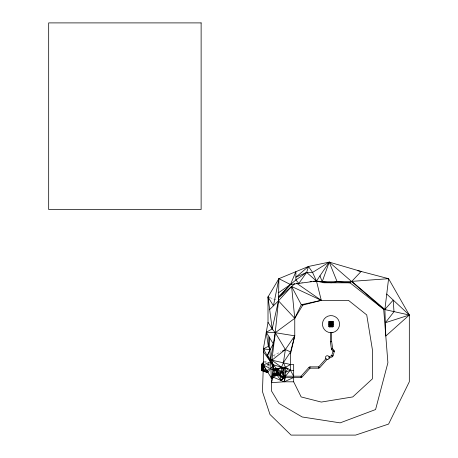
<?xml version="1.0" encoding="UTF-8"?>
<svg xmlns="http://www.w3.org/2000/svg" width="458" height="458" viewBox="0 0 458 458"><rect width="100%" height="100%" fill="white"/><g stroke="black" fill="none" stroke-linecap="round" stroke-linejoin="round"><path stroke-width="0.34" stroke-dasharray="2.29 1.72" d="M267.598 365.633L268.016 363.354L269.791 365.524M267.844 369.583L268.703 368.581M268.016 369.806L268.961 368.913M273.197 355.643L281.12 351.675M266.648 364.574L268.016 364.305L269.59 366.486M301.564 282.265L302.984 282.151M264.73 361.597L266.625 362.026M273.867 355.826L275.206 356.187M269.974 297.683L277.17 300.351M264.655 361.723L265.777 362.267M264.455 361.866L265.176 362.696M268.016 363.354L269.705 366.371M268.525 362.455L269.665 364.86M268.016 364.305L269.304 367.03"/><path stroke-width="0.69" d="M267.649 355.419L267.146 355.631L270.037 349.729L268.342 346.357L269.104 336.928C270.111 354.927 271.525 372.841 271.422 390.834L278.991 403.406L302.177 416.98L340.145 422.866L375.577 409.549L387.903 362.753L383.695 309.322L329.228 262.108L308.503 266.464L278.893 278.682L268.01 296.956L268.01 322.34L263.373 348.824L263.373 365.015L262.445 391.573L269.962 414.438L291.065 435.1L355.62 435.1L388.59 424.074L409.32 381.749L409.32 315.03L388.59 278.682L361.127 271.457L329.228 262.108L312.556 272.418L306.648 272.418L295.891 277.199L308.503 266.464L312.556 272.418L316.467 281.057L321.298 300.356L348.475 300.356L366.732 314.927L372.354 349.414L372.354 378.903L352.746 396.931L321.298 402.067L301.158 396.931L293.675 381.812L293.675 364.516L290.544 364.516L270.523 359.845L267.649 355.419L270.037 349.729L273.306 343.889L266.275 332.239L272.201 328.907L278.475 300.837L278.893 278.682L290.458 284.527L316.467 281.057L331.163 282.781L337.134 281.733L351.778 281.372L388.59 278.682L384.892 309.442L385.796 336.035L409.32 315.03L386.741 294.065M281.538 371.358L276.964 369.056L270.529 361.728L263.373 365.015L271.634 378.463L273.157 370.035L273.403 365.89L271.875 360.257L275.258 332.708L278.475 300.837L278.556 296.744L290.458 284.527L295.891 279.964L306.648 272.418L308.503 266.464M269.659 309.539L278.475 300.837L291.609 286.479L301.301 304.707L302.767 305.125L321.298 300.356L291.609 286.479L294.763 318.327L294.763 335.829L290.544 351.927L290.355 370.127L293.675 376.201M263.682 361.912L261.61 364.225L263.224 365.261L262.995 369.074L261.61 370.654L266.951 372.377L267.89 371.335M274.457 340.781L274.874 335.829M290.544 364.516L285.477 367.264L281.538 367.264L276.964 369.056L277.29 372.881L278.453 374.123L280.748 372.663L279.678 375.921L278.453 374.123L278.659 372.663L276.964 372.663M290.544 353.759L294.763 335.829L275.258 332.708L266.275 332.239L268.342 346.357L263.373 348.824L270.529 361.728L273.363 367.574L273.157 368.919L277.101 368.919L277.101 375.108L273.157 375.108L271.634 378.463L276.964 374.965L284.172 377.507L301.673 377.507L309.992 368.175L309.992 366.869L318.734 366.869L319.707 367.734L327.035 359.444M273.157 368.701L273.363 367.574M278.893 278.682L273.437 305.807L268.01 296.956L269.315 297.442M302.767 305.125L294.763 318.327L275.258 332.708L270.523 359.845L273.157 364.717L272.773 366.492L273.157 370.035L277.101 370.035M293.675 370.562L290.355 370.127L285.477 372.383L287.916 368.696L281.538 368.564L276.964 369.056L276.964 374.965L281.017 380.472L284.172 377.507L281.538 372.663L281.538 367.264L271.875 360.257L272.252 358.935M329.084 358.23L332.268 356.782L333.046 355.849L334.3 351.555L334.019 350.324L332.714 348.853L331.661 341.616L331.661 332.588M271.875 382.756L271.422 382.648L273.157 377.14L273.157 369.188L273.546 369.188L273.157 369.056M271.634 378.463L273.157 373.991L277.101 373.991M337.134 281.733L322.197 281.733L329.228 262.108L337.134 281.733L350.021 282.826L383.695 309.322L409.32 315.03L385.344 322.741L393.983 311.749L393.239 300.093L384.892 309.442L351.778 281.372L350.021 282.826L323.795 282.769L316.467 281.057L313.627 281.286M309.992 366.869L309.018 367.305L301.089 376.201L284.172 376.201L282.844 371.358L284.172 368.564M267.936 372.451L270.483 368.398L273.403 365.89L273.157 365.696M329.228 262.108L316.467 281.057L306.648 272.418L298.851 283.405L295.891 279.964L295.891 271.668L290.458 284.527L278.475 297.981L294.82 283.668M294.763 335.829L285.386 349.54L271.875 360.257M282.901 378.703L283.439 378.199L282.237 376.82M285.477 376.201L290.355 370.127L285.477 367.264L283.422 362.604L285.386 349.54L275.258 332.708L272.201 328.907L268.01 322.34M267.42 370.087L266.132 371.587L262.211 370.018L261.61 369.222L262.102 364.534L263.333 363.795M325.884 358.78L318.734 366.869L318.734 368.175L309.992 368.175L309.018 367.305M351.778 281.372L361.127 271.457L357.767 270.775M281.538 372.663L279.941 374.312L281.017 380.472L284.544 377.507L284.172 381.812L271.422 382.648M275.985 370.035L277.101 368.919M332.88 321.619L332.88 326.674M329.136 326.674L329.136 321.619M277.29 371.358L278.762 369.961M267.077 370.699L266.132 371.587L266.951 372.377L262.211 370.018L262.102 364.534L263.419 364.27M334.3 351.555L333.046 351.194L331.741 349.723L332.714 348.853L331.397 348.853L330.355 341.616L330.355 332.628M334.019 350.324L333.046 351.194L331.724 355.597L329.027 356.822M267.306 370.768L266.132 371.587L266.132 370.282L263.224 365.261M278.63 292.656L290.458 284.527L291.815 284.075M282.34 351.063L285.386 349.54L290.544 351.927L283.422 362.604L281.538 367.264L273.157 364.717M293.675 377.507L284.172 381.812L273.157 377.14M318.734 368.175L319.707 367.734M263.39 363.463L261.61 364.225L261.61 370.654L262.102 364.534L262.995 369.074L266.132 370.282L262.211 370.018M330.367 341.805L331.661 341.616L330.355 341.616M310.077 281.578L311.497 281.458M331.764 321.407L332.519 321.505M332.995 321.505L329.021 321.505L329.021 326.783L332.995 326.783L332.989 321.505L332.88 326.783M329.021 321.602L332.995 321.602M329.027 324.144L332.989 324.144M329.136 326.628L332.88 326.628M330.252 326.886L329.497 326.783M331.764 326.886L332.519 326.783M273.729 369.188L274.405 369.056L273.792 369.188M275.247 369.056L274.634 369.188L275.338 369.056M276.964 369.056L276.569 369.056L276.964 369.188M276.964 369.514L276.832 369.056M276.964 369.635L276.964 370.322M276.964 370.699L276.832 371.386L282.844 371.358M276.964 371.444L277.29 371.444M276.964 372.583L277.29 372.583M276.964 373.396L276.832 372.709L282.844 372.663L284.172 376.201M276.964 373.717L276.964 374.404M276.964 374.564L276.832 374.965M273.157 374.839L273.546 374.965M275.756 374.839L276.392 374.965M276.964 374.839L276.575 374.965M273.157 374.965L276.964 374.965M293.675 381.812L284.172 381.812L285.477 377.507L285.477 367.264M278.453 374.123L279.941 374.312L284.172 377.507L284.172 367.264M270.037 349.729L263.373 348.824L264.151 350.026M333.046 355.849L331.724 355.597L332.268 356.782M263.373 365.015L273.157 370.035M283.439 378.199L280.124 376.081L283.033 378.777M296.463 283.13L321.298 300.356L301.301 304.707L294.763 318.327L278.475 300.837M275.985 373.991L277.101 375.108M263.373 351.738L270.529 361.728M301.673 377.507L301.089 376.201L301.089 377.507M331.397 348.853L331.741 349.723M319.965 275.865L322.197 281.733M284.172 377.507L282.844 372.663L282.844 367.264M268.01 296.956L272.201 328.907M332.176 326.886L332.107 321.442M331.495 321.505L331.449 326.783M331.42 321.505L331.42 326.783M330.596 321.505L330.596 326.783M330.521 321.505L330.579 326.783M330.252 321.665L329.497 321.505M329.84 321.407L329.84 326.886M329.812 321.505L329.812 326.783M329.119 321.505L329.119 326.783M277.21 371.444L277.21 372.583M275.985 368.919L275.985 375.108M275.808 370.035L273.334 370.035M275.808 373.991L273.334 373.991M275.487 374.965L274.783 374.965M274.571 370.035L274.571 373.991M274.525 374.965L273.838 374.965M329.205 357.532L328.987 358.482A1.884 1.884 0 0 1 327.39 359.478L325.724 358.591A1.884 1.884 0 0 1 326.331 355.998A1.884 1.884 0 0 1 328.924 356.599L329.205 357.532M332.863 332.485L330.642 332.68L328.449 332.296A8.542 8.542 0 0 1 324.224 318.951A8.542 8.542 0 0 1 338.21 319.547A8.542 8.542 0 0 1 332.863 332.485M201.125 22.9L48.68 22.9L48.68 209.506L201.125 209.506L201.125 22.9M276.277 369.056L275.59 369.188L276.277 369.056"/></g></svg>
